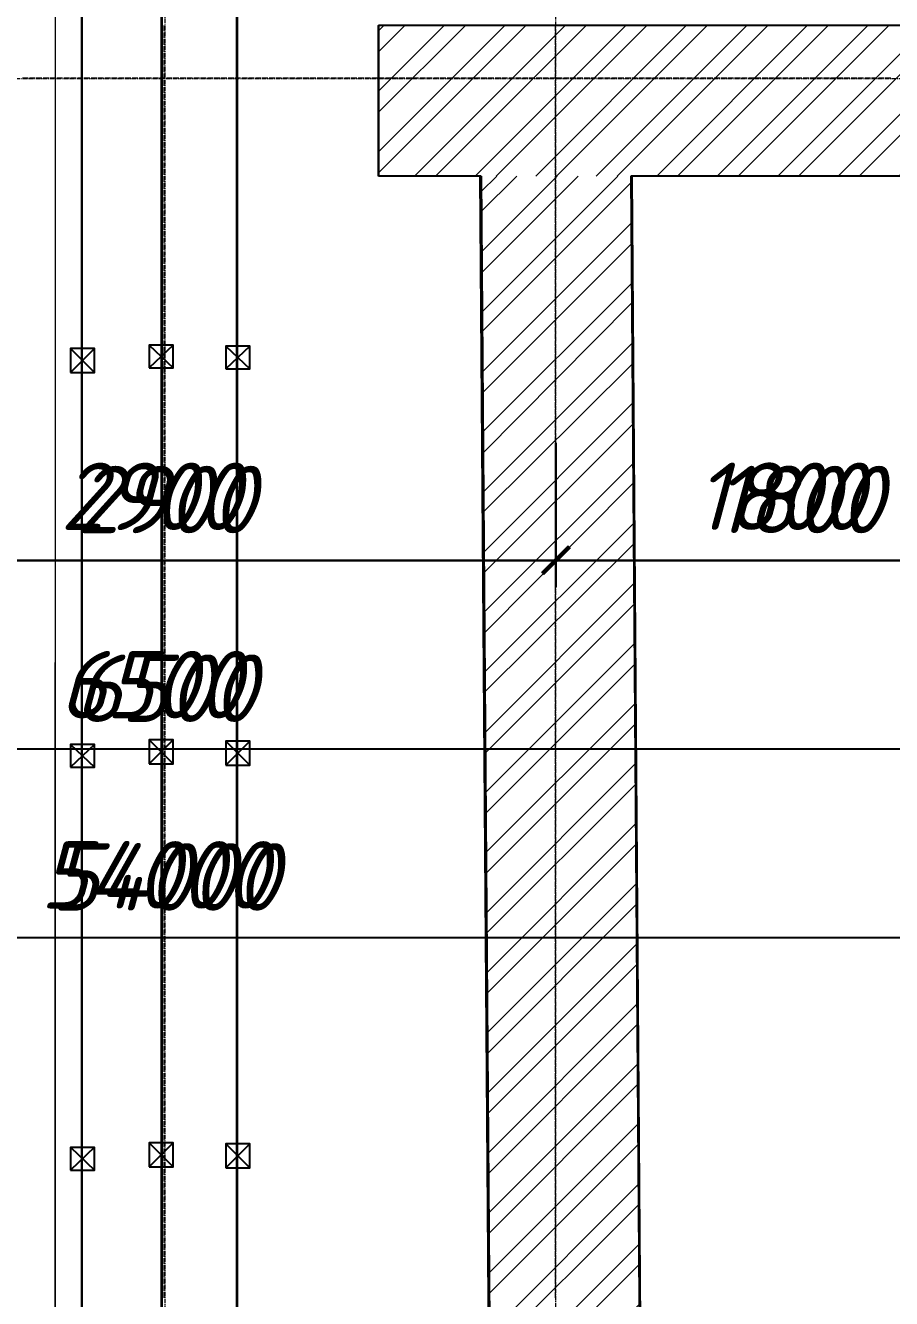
# Model space of a CAD drawing. Header units: millimetres. Extents: x -10178924 to 11692288, y -947381 to 58396.
# Drawn here: x 748840 to 752053, y -800816 to -796094 of the extents above; entities that cross this region are included whole.
import ezdxf

# ---------------------------------------------------------------- set-up
doc = ezdxf.new("R2010")
doc.units = ezdxf.units.MM
doc.linetypes.add('осевая', pattern=[50.8, 31.75, -6.35, 6.35, -6.35])
for name, color, linetype, lineweight in [('PDF _0', 7, 'Continuous', 9), ('PDF _Разрезы', 7, 'Continuous', 9), ('PDF _Текст', 7, 'Continuous', 5), ('Размеры осевые', 153, 'Continuous', 9), ('Стены.1', 7, 'Continuous', 25), ('ШТРИХОВКА', 252, 'Continuous', 15)]:
    doc.layers.add(name, color=color, linetype=linetype, lineweight=lineweight)
for name, color, linetype in [('PDF _PDF _Разрезы', 7, 'Continuous'), ('PDF _ВК_В1', 5, 'Continuous'), ('PDF _ВК_Т3', 1, 'Continuous'), ('PDF _ВК_Т4', 6, 'Continuous'), ('PDF _Стены.1', 7, 'Continuous')]:
    doc.layers.add(name, color=color, linetype=linetype)
doc.layers.add('PDF _Размеры осевые', color=7, linetype='Continuous', true_color=0x5d6970)
doc.layers.add('PDF _штриховка', color=7, linetype='Continuous', true_color=0x95834a)
doc.styles.add('PDF GOST Common Italic', font='GOST_Common Italic.ttf')
doc.styles.add('Текст_М100', font='GOST_Common Italic.ttf', dxfattribs={"height": 250})
doc.dimstyles.new('Размеры_М100', dxfattribs={"dimtxt": 250, "dimasz": 100, "dimexe": 100, "dimexo": 100, "dimgap": 100, "dimtad": 1, "dimrnd": 5, "dimtxsty": 'Текст_М100', "dimblk": 'ARCHTICK', "dimcen": 250, "dimdle": 100, "dimadec": 0, "dimazin": 2, "dimtfac": 1, "dimtmove": 1, "dimatfit": 3, "dimfxl": 1, "dimarcsym": 0})

# ---------------------------------------------------------------- blocks, each defined once
blk = doc.blocks.new('_ArchTick')
at = {"color": 0, "linetype": 'ByBlock', "const_width": 0.15}
blk.add_lwpolyline([(-0.5, -0.5), (0.5, 0.5)], dxfattribs=at)
blk = doc.blocks.new('*D2703')
at = {"layer": 'Defpoints', "color": 0, "ltscale": 100, "transparency": 16777216}
for p in [(0, -18048.2), (54000, -18048.2), (54000, -18687)]:
    blk.add_point(p, dxfattribs=at)
at = {"layer": 'Размеры осевые', "color": 0, "lineweight": -2, "ltscale": 100, "transparency": 16777216}
for p, q in [((0, -18148.2), (0, -18787)), ((54000, -18148.2), (54000, -18787)), ((-100, -18687), (54100, -18687))]:
    blk.add_line(p, q, dxfattribs=at)
at = {"layer": 'Размеры осевые', "color": 0, "lineweight": -2, "ltscale": 100, "transparency": 16777216, "xscale": 100, "yscale": 100, "zscale": 100, "rotation": 180}
blk.add_blockref('_ArchTick', (0, -18687), dxfattribs=at)
at = {"layer": 'Размеры осевые', "color": 0, "lineweight": -2, "ltscale": 100, "transparency": 16777216, "xscale": 100, "yscale": 100, "zscale": 100}
blk.add_blockref('_ArchTick', (54000, -18687), dxfattribs=at)
at = {"layer": 'Размеры осевые', "color": 0, "ltscale": 100, "transparency": 16777216, "insert": (27000, -18462), "char_height": 250, "attachment_point": 5, "style": 'Текст_М100'}
blk.add_mtext('54000', dxfattribs=at)
blk = doc.blocks.new('*D2705')
at = {"layer": 'Defpoints', "color": 0, "ltscale": 100, "transparency": 16777216}
for p in [(30250, -17380.5), (23750, -17775.5), (30250, -17987)]:
    blk.add_point(p, dxfattribs=at)
at = {"layer": 'Размеры осевые', "color": 0, "lineweight": -2, "ltscale": 100, "transparency": 16777216}
for p, q in [((30250, -17480.5), (30250, -18087)), ((23750, -17875.5), (23750, -18087)), ((23650, -17987), (30350, -17987))]:
    blk.add_line(p, q, dxfattribs=at)
at = {"layer": 'Размеры осевые', "color": 0, "lineweight": -2, "ltscale": 100, "transparency": 16777216, "xscale": 100, "yscale": 100, "zscale": 100, "rotation": 180}
blk.add_blockref('_ArchTick', (23750, -17987), dxfattribs=at)
at = {"layer": 'Размеры осевые', "color": 0, "lineweight": -2, "ltscale": 100, "transparency": 16777216, "xscale": 100, "yscale": 100, "zscale": 100}
blk.add_blockref('_ArchTick', (30250, -17987), dxfattribs=at)
at = {"layer": 'Размеры осевые', "color": 0, "ltscale": 100, "transparency": 16777216, "insert": (27000, -17762), "char_height": 250, "attachment_point": 5, "style": 'Текст_М100'}
blk.add_mtext('6500', dxfattribs=at)
blk = doc.blocks.new('*D2711')
at = {"layer": 'Defpoints', "color": 0, "ltscale": 100, "transparency": 16777216}
for p in [(28450, -16751.5), (25550, -17004.4), (28450, -17287)]:
    blk.add_point(p, dxfattribs=at)
at = {"layer": 'Размеры осевые', "color": 0, "lineweight": -2, "ltscale": 100, "transparency": 16777216}
for p, q in [((28450, -16851.5), (28450, -17387)), ((25550, -17104.4), (25550, -17387)), ((25450, -17287), (28550, -17287))]:
    blk.add_line(p, q, dxfattribs=at)
at = {"layer": 'Размеры осевые', "color": 0, "lineweight": -2, "ltscale": 100, "transparency": 16777216, "xscale": 100, "yscale": 100, "zscale": 100, "rotation": 180}
blk.add_blockref('_ArchTick', (25550, -17287), dxfattribs=at)
at = {"layer": 'Размеры осевые', "color": 0, "lineweight": -2, "ltscale": 100, "transparency": 16777216, "xscale": 100, "yscale": 100, "zscale": 100}
blk.add_blockref('_ArchTick', (28450, -17287), dxfattribs=at)
at = {"layer": 'Размеры осевые', "color": 0, "ltscale": 100, "transparency": 16777216, "insert": (27000, -17062), "char_height": 250, "attachment_point": 5, "style": 'Текст_М100'}
blk.add_mtext('2900', dxfattribs=at)
blk = doc.blocks.new('*D2712')
at = {"layer": 'Defpoints', "color": 0, "ltscale": 100, "transparency": 16777216}
for p in [(28450, -16751.5), (30250, -16751.5), (30250, -17287)]:
    blk.add_point(p, dxfattribs=at)
at = {"layer": 'Размеры осевые', "color": 0, "lineweight": -2, "ltscale": 100, "transparency": 16777216}
for p, q in [((28450, -16851.5), (28450, -17387)), ((30250, -16851.5), (30250, -17387)), ((28350, -17287), (30350, -17287))]:
    blk.add_line(p, q, dxfattribs=at)
at = {"layer": 'Размеры осевые', "color": 0, "lineweight": -2, "ltscale": 100, "transparency": 16777216, "xscale": 100, "yscale": 100, "zscale": 100, "rotation": 180}
blk.add_blockref('_ArchTick', (28450, -17287), dxfattribs=at)
at = {"layer": 'Размеры осевые', "color": 0, "lineweight": -2, "ltscale": 100, "transparency": 16777216, "xscale": 100, "yscale": 100, "zscale": 100}
blk.add_blockref('_ArchTick', (30250, -17287), dxfattribs=at)
at = {"layer": 'Размеры осевые', "color": 0, "ltscale": 100, "transparency": 16777216, "insert": (29350, -17062), "char_height": 250, "attachment_point": 5, "style": 'Текст_М100'}
blk.add_mtext('1800', dxfattribs=at)
blk = doc.blocks.new('A$C5282721b')
at = {"layer": 'ШТРИХОВКА', "ltscale": 100, "true_color": 0x000000, "transparency": 33554687}
h = blk.add_hatch(dxfattribs=at)
h.set_pattern_fill('ANSI31', color=18, scale=50)
h.set_pattern_definition([(45, (-79853.19, 25128.16), (-112.2532, 112.2532), [])])
h.paths.add_polyline_path([(30308.806, -10037.639), (30340.503, -10057.45), (30340.503, -9982.609)], flags=16)
h.paths.add_polyline_path([(29940.503, -9500.003), (30274.939, -9500.003), (30340.503, -9500.003), (30340.503, -8858.185), (29940.503, -8858.185)])
h.paths.add_polyline_path([(30340.503, -9510.106), (29940.503, -9505.804), (29940.503, -15302.111), (27792.557, -15302.111), (27792.557, -15862.111), (30500.503, -15862.111), (30500.503, -12156.906), (44179.391, -12156.906), (44179.391, -11596.906), (30340.503, -11596.906)])
h = blk.add_hatch(dxfattribs=at)
h.set_pattern_fill('ANSI31', color=18, scale=50)
h.set_pattern_definition([(45, (-104060.72, 12739.44), (-112.2532, 112.2532), [])])
h.paths.add_polyline_path([(28819.385, -27909.346), (28259.391, -27912.252), (28288.13, -31868.119), (27792.557, -31868.119), (27792.557, -32428.119), (29042.101, -32424.051), (29042.101, -31868.119), (28848.144, -31868.119)])
h.paths.add_polyline_path([(28251.265, -26793.645), (28811.26, -26790.739), (28731.866, -15862.111), (28171.851, -15862.111)])
at = {"layer": 'PDF _Разрезы', "color": 18, "lineweight": 9, "true_color": 0x000000, "transparency": 33554687}
blk.add_lwpolyline([(26590.978, -58613.553), (26594.843, 2746.034)], dxfattribs=at)
at = {"layer": 'Размеры осевые', "color": 251, "linetype": 'осевая', "ltscale": 0.5, "transparency": 33554687}
for p, q in [((27000, -52200), (27000, 1500)), ((28450, -58512.867), (28450, -4812.867)), ((-9750, -15500), (34900, -15500))]:
    blk.add_line(p, q, dxfattribs=at)
at = {"layer": 'Стены.1', "color": 18, "linetype": 'Continuous', "true_color": 0x000000, "transparency": 33554687}
blk.add_line((27792.557, -15862.111), (27792.557, -15302.111), dxfattribs=at)
at = {"layer": 'Стены.1', "color": 18, "linetype": 'Continuous', "true_color": 0x000000, "transparency": 33554687, "flags": 128}
for points in [[(28171.851, -15862.111), (27792.557, -15862.111)], [(28171.851, -15862.111), (28288.13, -31868.119)], [(30500.503, -15862.111), (28731.866, -15862.111)], [(28731.866, -15862.111), (28848.144, -31868.119)]]:
    blk.add_lwpolyline(points, dxfattribs=at)
at = {"layer": 'Размеры осевые', "color": 251, "ltscale": 100, "transparency": 33554687}
for base, p1, p2, picture, middle in [((28450, -17286.992), (25550, -17004.374), (28450, -16751.505), '*D2711', (27000, -17061.992)), ((30250, -17286.992), (28450, -16751.505), (30250, -16751.505), '*D2712', (29350, -17061.992)), ((30250, -17986.992), (23750, -17775.5), (30250, -17380.492), '*D2705', (27000, -17761.992)), ((54000, -18686.992), (0, -18048.178), (54000, -18048.178), '*D2703', (27000, -18461.992))]:
    dim = blk.add_linear_dim(base=base, p1=p1, p2=p2, dimstyle='Размеры_М100', dxfattribs=at)
    dim.commit()
    dim.dimension.update_dxf_attribs({"geometry": picture, "text_midpoint": middle})

msp = doc.modelspace()

# ---------------------------------------------------------------- linework, layer by layer
at = {"layer": 'PDF _0', "lineweight": 25}
for points in [[(749299.7, -797364.1), (749388.6, -797364.1), (749388.6, -797279.4), (749299.7, -797279.4)], [(749007.6, -797381), (749096.5, -797381), (749096.5, -797292.1), (749007.6, -797292.1)], [(749583.3, -797368.3), (749672.2, -797368.3), (749672.2, -797283.6), (749583.3, -797283.6)], [(749007.6, -798845.7), (749096.5, -798845.7), (749096.5, -798761.1), (749007.6, -798761.1)], [(749299.7, -798833), (749388.6, -798833), (749388.6, -798744.1), (749299.7, -798744.1)], [(749583.3, -798837.3), (749672.2, -798837.3), (749672.2, -798748.4), (749583.3, -798748.4)], [(749299.7, -800327.4), (749388.6, -800327.4), (749388.6, -800238.5), (749299.7, -800238.5)], [(749583.3, -800331.7), (749672.2, -800331.7), (749672.2, -800242.8), (749583.3, -800242.8)], [(749007.6, -800340.1), (749096.5, -800340.1), (749096.5, -800255.5), (749007.6, -800255.5)]]:
    msp.add_lwpolyline(points, close=True, dxfattribs=at)
for points in [[(749299.7, -797279.4), (749388.6, -797364.1)], [(749388.6, -797279.4), (749299.7, -797364.1)], [(749007.6, -797292.1), (749096.5, -797381)], [(749096.5, -797292.1), (749007.6, -797381)], [(749583.3, -797283.6), (749672.2, -797368.3)], [(749672.2, -797283.6), (749583.3, -797368.3)], [(749007.6, -798761.1), (749096.5, -798845.7)], [(749096.5, -798761.1), (749007.6, -798845.7)], [(749299.7, -798744.1), (749388.6, -798833)], [(749388.6, -798744.1), (749299.7, -798833)], [(749583.3, -798748.4), (749672.2, -798837.3)], [(749672.2, -798748.4), (749583.3, -798837.3)], [(749299.7, -800238.5), (749388.6, -800327.4)], [(749388.6, -800238.5), (749299.7, -800327.4)], [(749583.3, -800242.8), (749672.2, -800331.6)], [(749672.2, -800242.8), (749583.3, -800331.6)], [(749007.6, -800255.4), (749096.5, -800340.1)], [(749096.5, -800255.4), (749007.6, -800340.1)]]:
    msp.add_lwpolyline(points, dxfattribs=at)
at = {"layer": 'PDF _PDF _Разрезы', "lineweight": 9}
msp.add_lwpolyline([(748948.3, -839405.6), (748952.5, -778045.5)], dxfattribs=at)
at = {"layer": 'PDF _ВК_В1', "lineweight": 30}
msp.add_lwpolyline([(749049.9, -821291), (749049.9, -786439.2)], dxfattribs=at)
at = {"layer": 'PDF _ВК_Т3', "lineweight": 35}
msp.add_lwpolyline([(749346.2, -821172.5), (749346.2, -786147.1)], dxfattribs=at)
at = {"layer": 'PDF _ВК_Т4', "lineweight": 35}
msp.add_lwpolyline([(749625.6, -821121.7), (749625.6, -785876.1)], dxfattribs=at)
at = {"layer": 'PDF _Размеры осевые', "lineweight": 9}
for points in [[(749354.7, -796115.2), (749354.7, -796098.3), (749354.7, -796094.1)], [(750806.8, -796115.2), (750806.8, -796098.3), (750806.8, -796094.1)], [(749354.7, -796140.6), (749354.7, -796123.7), (749354.7, -796119.5)], [(749354.7, -796166), (749354.7, -796149.1), (749354.7, -796144.9)], [(750806.8, -796140.6), (750806.8, -796123.7), (750806.8, -796119.5)], [(750806.8, -796166), (750806.8, -796149.1), (750806.8, -796144.9)], [(749354.7, -796191.4), (749354.7, -796174.5), (749354.7, -796170.3)], [(750806.8, -796191.4), (750806.8, -796174.5), (750806.8, -796170.3)], [(749354.7, -796216.8), (749354.7, -796199.9), (749354.7, -796195.7)], [(749354.7, -796242.2), (749354.7, -796225.3), (749354.7, -796221.1)], [(750806.8, -796216.8), (750806.8, -796199.9), (750806.8, -796195.7)], [(750806.8, -796242.2), (750806.8, -796225.3), (750806.8, -796221.1)], [(749354.7, -796267.6), (749354.7, -796250.7), (749354.7, -796246.5)], [(749354.7, -796293), (749354.7, -796276.1), (749354.7, -796271.9)], [(750806.8, -796267.6), (750806.8, -796250.7), (750806.8, -796246.5)], [(750806.8, -796293), (750806.8, -796276.1), (750806.8, -796271.9)], [(748829.8, -796288.8), (748846.7, -796288.8), (748850.9, -796288.8)], [(748855.2, -796288.8), (748872.1, -796288.8), (748876.3, -796288.8)], [(748880.6, -796288.8), (748897.5, -796288.8), (748901.7, -796288.8)], [(748906, -796288.8), (748922.9, -796288.8), (748927.1, -796288.8)], [(748931.4, -796288.8), (748948.3, -796288.8), (748952.5, -796288.8)], [(748956.8, -796288.8), (748973.7, -796288.8), (748977.9, -796288.8)], [(748982.2, -796288.8), (748999.1, -796288.8), (749003.3, -796288.8)], [(749007.6, -796288.8), (749024.5, -796288.8), (749028.7, -796288.8)], [(749033, -796288.8), (749049.9, -796288.8), (749054.1, -796288.8)], [(749058.4, -796288.8), (749075.3, -796288.8), (749079.5, -796288.8)], [(749083.8, -796288.8), (749100.7, -796288.8), (749104.9, -796288.8)], [(749109.2, -796288.8), (749126.1, -796288.8), (749130.3, -796288.8)], [(749134.6, -796288.8), (749151.5, -796288.8), (749155.7, -796288.8)], [(749160, -796288.8), (749176.9, -796288.8), (749181.1, -796288.8)], [(749185.4, -796288.8), (749202.3, -796288.8), (749206.5, -796288.8)], [(749210.8, -796288.8), (749227.7, -796288.8), (749231.9, -796288.8)], [(749236.2, -796288.8), (749253.1, -796288.8), (749257.3, -796288.8)], [(749261.6, -796288.8), (749278.5, -796288.8), (749282.7, -796288.8)], [(749287, -796288.8), (749303.9, -796288.8), (749308.1, -796288.8)], [(749312.4, -796288.8), (749329.3, -796288.8), (749333.5, -796288.8)], [(749337.8, -796288.8), (749354.7, -796288.8), (749358.9, -796288.8)], [(749354.7, -796318.4), (749354.7, -796301.5), (749354.7, -796297.3)], [(749354.7, -796343.8), (749354.7, -796326.9), (749354.7, -796322.7)], [(749363.2, -796288.8), (749380.1, -796288.8), (749384.3, -796288.8)], [(749388.6, -796288.8), (749405.5, -796288.8), (749409.7, -796288.8)], [(749414, -796288.8), (749430.9, -796288.8), (749435.1, -796288.8)], [(749439.4, -796288.8), (749456.3, -796288.8), (749460.5, -796288.8)], [(749464.8, -796288.8), (749481.7, -796288.8), (749485.9, -796288.8)], [(749490.2, -796288.8), (749507.1, -796288.8), (749511.3, -796288.8)], [(749515.6, -796288.8), (749532.5, -796288.8), (749536.7, -796288.8)], [(749541, -796288.8), (749557.9, -796288.8), (749562.1, -796288.8)], [(749566.4, -796288.8), (749583.3, -796288.8), (749587.5, -796288.8)], [(749591.8, -796288.8), (749608.7, -796288.8), (749612.9, -796288.8)], [(749617.2, -796288.8), (749634.1, -796288.8), (749638.3, -796288.8)], [(749642.6, -796288.8), (749659.5, -796288.8), (749663.7, -796288.8)], [(749668, -796288.8), (749684.9, -796288.8), (749689.1, -796288.8)], [(749693.4, -796288.8), (749710.3, -796288.8), (749714.5, -796288.8)], [(749718.8, -796288.8), (749735.7, -796288.8), (749739.9, -796288.8)], [(749744.2, -796288.8), (749761.1, -796288.8), (749765.3, -796288.8)], [(749769.6, -796288.8), (749786.5, -796288.8), (749790.7, -796288.8)], [(749795, -796288.8), (749811.9, -796288.8), (749816.1, -796288.8)], [(749820.4, -796288.8), (749837.3, -796288.8), (749841.5, -796288.8)], [(749845.8, -796288.8), (749862.7, -796288.8), (749866.9, -796288.8)], [(749871.2, -796288.8), (749888.1, -796288.8), (749892.3, -796288.8)], [(749896.6, -796288.8), (749913.5, -796288.8), (749917.7, -796288.8)], [(749922, -796288.8), (749938.9, -796288.8), (749943.1, -796288.8)], [(749947.4, -796288.8), (749964.3, -796288.8), (749968.5, -796288.8)], [(749972.8, -796288.8), (749989.7, -796288.8), (749993.9, -796288.8)], [(749998.2, -796288.8), (750015.1, -796288.8), (750019.3, -796288.8)], [(750023.6, -796288.8), (750040.5, -796288.8), (750044.7, -796288.8)], [(750049, -796288.8), (750065.9, -796288.8), (750070.1, -796288.8)], [(750074.4, -796288.8), (750091.3, -796288.8), (750095.5, -796288.8)], [(750099.8, -796288.8), (750116.7, -796288.8), (750120.9, -796288.8)], [(750125.2, -796288.8), (750142.1, -796288.8), (750146.3, -796288.8)], [(750150.6, -796288.8), (750167.5, -796288.8), (750171.7, -796288.8)], [(750176, -796288.8), (750192.9, -796288.8), (750197.1, -796288.8)], [(750201.4, -796288.8), (750218.3, -796288.8), (750222.5, -796288.8)], [(750226.8, -796288.8), (750243.7, -796288.8), (750247.9, -796288.8)], [(750252.2, -796288.8), (750269.1, -796288.8), (750273.3, -796288.8)], [(750277.6, -796288.8), (750294.5, -796288.8), (750298.7, -796288.8)], [(750303, -796288.8), (750319.9, -796288.8), (750324.1, -796288.8)], [(750328.4, -796288.8), (750345.3, -796288.8), (750349.5, -796288.8)], [(750353.8, -796288.8), (750370.7, -796288.8), (750374.9, -796288.8)], [(750379.2, -796288.8), (750396.1, -796288.8), (750400.3, -796288.8)], [(750404.6, -796288.8), (750421.5, -796288.8), (750425.8, -796288.8)], [(750430, -796288.8), (750446.9, -796288.8), (750451.1, -796288.8)], [(750455.4, -796288.8), (750472.3, -796288.8), (750476.5, -796288.8)], [(750480.8, -796288.8), (750497.7, -796288.8), (750501.9, -796288.8)], [(750506.2, -796288.8), (750523.1, -796288.8), (750527.3, -796288.8)], [(750531.6, -796288.8), (750548.5, -796288.8), (750552.8, -796288.8)], [(750557, -796288.8), (750573.9, -796288.8), (750578.1, -796288.8)], [(750582.4, -796288.8), (750599.3, -796288.8), (750603.5, -796288.8)], [(750607.8, -796288.8), (750624.7, -796288.8), (750628.9, -796288.8)], [(750633.2, -796288.8), (750650.1, -796288.8), (750654.4, -796288.8)], [(750658.6, -796288.8), (750675.5, -796288.8), (750679.8, -796288.8)], [(750684, -796288.8), (750700.9, -796288.8), (750705.1, -796288.8)], [(750709.4, -796288.8), (750726.3, -796288.8), (750730.5, -796288.8)], [(750734.8, -796288.8), (750751.7, -796288.8), (750755.9, -796288.8)], [(750760.2, -796288.8), (750777.1, -796288.8), (750781.4, -796288.8)], [(750785.6, -796288.8), (750802.5, -796288.8), (750806.8, -796288.8)], [(750806.8, -796318.4), (750806.8, -796301.5), (750806.8, -796297.3)], [(750806.8, -796343.8), (750806.8, -796326.9), (750806.8, -796322.7)], [(750811, -796288.8), (750827.9, -796288.8), (750832.1, -796288.8)], [(750836.4, -796288.8), (750853.3, -796288.8), (750857.6, -796288.8)], [(750861.8, -796288.8), (750878.7, -796288.8), (750883, -796288.8)], [(750887.2, -796288.8), (750904.1, -796288.8), (750908.4, -796288.8)], [(750912.6, -796288.8), (750929.5, -796288.8), (750933.8, -796288.8)], [(750938, -796288.8), (750954.9, -796288.8), (750959.1, -796288.8)], [(750963.4, -796288.8), (750980.3, -796288.8), (750984.6, -796288.8)], [(750988.8, -796288.8), (751005.7, -796288.8), (751010, -796288.8)], [(751014.2, -796288.8), (751031.1, -796288.8), (751035.4, -796288.8)], [(751039.6, -796288.8), (751056.5, -796288.8), (751060.8, -796288.8)], [(751065, -796288.8), (751081.9, -796288.8), (751086.2, -796288.8)], [(751090.4, -796288.8), (751107.3, -796288.8), (751111.6, -796288.8)], [(751115.8, -796288.8), (751132.7, -796288.8), (751137, -796288.8)], [(751141.2, -796288.8), (751158.1, -796288.8), (751162.4, -796288.8)], [(751166.6, -796288.8), (751183.5, -796288.8), (751187.8, -796288.8)], [(751192, -796288.8), (751208.9, -796288.8), (751213.2, -796288.8)], [(751217.4, -796288.8), (751234.3, -796288.8), (751238.6, -796288.8)], [(751242.8, -796288.8), (751259.7, -796288.8), (751264, -796288.8)], [(751268.2, -796288.8), (751285.1, -796288.8), (751289.4, -796288.8)], [(751293.6, -796288.8), (751310.5, -796288.8), (751314.8, -796288.8)], [(751319, -796288.8), (751335.9, -796288.8), (751340.2, -796288.8)], [(751344.4, -796288.8), (751361.3, -796288.8), (751365.6, -796288.8)], [(751369.8, -796288.8), (751386.7, -796288.8), (751391, -796288.8)], [(751395.2, -796288.8), (751412.1, -796288.8), (751416.4, -796288.8)], [(751420.6, -796288.8), (751437.5, -796288.8), (751441.8, -796288.8)], [(751446, -796288.8), (751462.9, -796288.8), (751467.2, -796288.8)], [(751471.4, -796288.8), (751488.3, -796288.8), (751492.6, -796288.8)], [(751496.8, -796288.8), (751513.7, -796288.8), (751518, -796288.8)], [(751522.2, -796288.8), (751539.1, -796288.8), (751543.4, -796288.8)], [(751547.6, -796288.8), (751564.5, -796288.8), (751568.8, -796288.8)], [(751573, -796288.8), (751589.9, -796288.8), (751594.2, -796288.8)], [(751598.4, -796288.8), (751615.3, -796288.8), (751619.6, -796288.8)], [(751623.8, -796288.8), (751640.7, -796288.8), (751645, -796288.8)], [(751649.2, -796288.8), (751666.1, -796288.8), (751670.4, -796288.8)], [(751674.6, -796288.8), (751691.5, -796288.8), (751695.8, -796288.8)], [(751700, -796288.8), (751716.9, -796288.8), (751721.2, -796288.8)], [(751725.4, -796288.8), (751742.3, -796288.8), (751746.6, -796288.8)], [(751750.8, -796288.8), (751767.7, -796288.8), (751772, -796288.8)], [(751776.2, -796288.8), (751793.1, -796288.8), (751797.4, -796288.8)], [(751801.6, -796288.8), (751818.5, -796288.8), (751822.8, -796288.8)], [(751827, -796288.8), (751843.9, -796288.8), (751848.2, -796288.8)], [(751852.4, -796288.8), (751869.3, -796288.8), (751873.6, -796288.8)], [(751877.8, -796288.8), (751894.7, -796288.8), (751899, -796288.8)], [(751903.2, -796288.8), (751920.1, -796288.8), (751924.4, -796288.8)], [(751928.6, -796288.8), (751945.5, -796288.8), (751949.8, -796288.8)], [(751954, -796288.8), (751970.9, -796288.8), (751975.2, -796288.8)], [(751979.4, -796288.8), (751996.3, -796288.8), (752000.6, -796288.8)], [(752004.8, -796288.8), (752021.7, -796288.8), (752026, -796288.8)], [(752030.2, -796288.8), (752047.1, -796288.8), (752051.4, -796288.8)], [(749354.7, -796369.2), (749354.7, -796352.3), (749354.7, -796348.1)], [(749354.7, -796394.6), (749354.7, -796377.7), (749354.7, -796373.5)], [(750806.8, -796369.2), (750806.8, -796352.3), (750806.8, -796348.1)], [(750806.8, -796394.6), (750806.8, -796377.7), (750806.8, -796373.5)], [(749354.7, -796420), (749354.7, -796403.1), (749354.7, -796398.9)], [(749354.7, -796445.4), (749354.7, -796428.5), (749354.7, -796424.3)], [(750806.8, -796420), (750806.8, -796403.1), (750806.8, -796398.9)], [(750806.8, -796445.4), (750806.8, -796428.5), (750806.8, -796424.3)], [(749354.7, -796470.8), (749354.7, -796453.9), (749354.7, -796449.7)], [(749354.7, -796496.2), (749354.7, -796479.3), (749354.7, -796475.1)], [(750806.8, -796470.8), (750806.8, -796453.9), (750806.8, -796449.7)], [(750806.8, -796496.2), (750806.8, -796479.3), (750806.8, -796475.1)], [(749354.7, -796521.6), (749354.7, -796504.7), (749354.7, -796500.5)], [(750806.8, -796521.6), (750806.8, -796504.7), (750806.8, -796500.5)], [(749354.7, -796547), (749354.7, -796530.1), (749354.7, -796525.9)], [(749354.7, -796572.4), (749354.7, -796555.5), (749354.7, -796551.3)], [(750806.8, -796547), (750806.8, -796530.1), (750806.8, -796525.9)], [(750806.8, -796572.4), (750806.8, -796555.5), (750806.8, -796551.3)], [(749354.7, -796597.8), (749354.7, -796580.9), (749354.7, -796576.7)], [(749354.7, -796623.2), (749354.7, -796606.3), (749354.7, -796602.1)], [(750806.8, -796597.8), (750806.8, -796580.9), (750806.8, -796576.7)], [(750806.8, -796623.2), (750806.8, -796606.3), (750806.8, -796602.1)], [(749354.7, -796648.6), (749354.7, -796631.7), (749354.7, -796627.5)], [(749354.7, -796674), (749354.7, -796657.1), (749354.7, -796652.9)], [(750806.8, -796648.6), (750806.8, -796631.7), (750806.8, -796627.5)], [(750806.8, -796674), (750806.8, -796657.1), (750806.8, -796652.9)], [(749354.7, -796699.4), (749354.7, -796682.5), (749354.7, -796678.3)], [(749354.7, -796724.8), (749354.7, -796707.9), (749354.7, -796703.7)], [(750806.8, -796699.4), (750806.8, -796682.5), (750806.8, -796678.3)], [(750806.8, -796724.8), (750806.8, -796707.9), (750806.8, -796703.7)], [(749354.7, -796750.2), (749354.7, -796733.3), (749354.7, -796729.1)], [(749354.7, -796775.6), (749354.7, -796758.7), (749354.7, -796754.5)], [(750806.8, -796750.2), (750806.8, -796733.3), (750806.8, -796729.1)], [(750806.8, -796775.6), (750806.8, -796758.7), (750806.8, -796754.5)], [(749354.7, -796801), (749354.7, -796784.1), (749354.7, -796779.9)], [(749354.7, -796826.4), (749354.7, -796809.5), (749354.7, -796805.3)], [(750806.8, -796801), (750806.8, -796784.1), (750806.8, -796779.9)], [(750806.8, -796826.4), (750806.8, -796809.5), (750806.8, -796805.3)], [(749354.7, -796851.8), (749354.7, -796834.9), (749354.7, -796830.7)], [(750806.8, -796851.8), (750806.8, -796834.9), (750806.8, -796830.7)], [(749354.7, -796877.2), (749354.7, -796860.3), (749354.7, -796856.1)], [(749354.7, -796902.6), (749354.7, -796885.7), (749354.7, -796881.5)], [(750806.8, -796877.2), (750806.8, -796860.3), (750806.8, -796856.1)], [(750806.8, -796902.6), (750806.8, -796885.7), (750806.8, -796881.5)], [(749354.7, -796928), (749354.7, -796911.1), (749354.7, -796906.9)], [(749354.7, -796953.4), (749354.7, -796936.5), (749354.7, -796932.3)], [(750806.8, -796928), (750806.8, -796911.1), (750806.8, -796906.9)], [(750806.8, -796953.4), (750806.8, -796936.5), (750806.8, -796932.3)], [(749354.7, -796978.8), (749354.7, -796961.9), (749354.7, -796957.7)], [(749354.7, -797004.2), (749354.7, -796987.3), (749354.7, -796983.1)], [(750806.8, -796978.8), (750806.8, -796961.9), (750806.8, -796957.7)], [(750806.8, -797004.2), (750806.8, -796987.3), (750806.8, -796983.1)], [(749354.7, -797029.6), (749354.7, -797012.7), (749354.7, -797008.5)], [(749354.7, -797055), (749354.7, -797038.1), (749354.7, -797033.9)], [(750806.8, -797029.6), (750806.8, -797012.7), (750806.8, -797008.5)], [(750806.8, -797055), (750806.8, -797038.1), (750806.8, -797033.9)], [(749354.7, -797080.4), (749354.7, -797063.5), (749354.7, -797059.3)], [(749354.7, -797105.8), (749354.7, -797088.9), (749354.7, -797084.7)], [(750806.8, -797080.4), (750806.8, -797063.5), (750806.8, -797059.3)], [(750806.8, -797105.8), (750806.8, -797088.9), (750806.8, -797084.7)], [(749354.7, -797131.2), (749354.7, -797114.3), (749354.7, -797110.1)], [(749354.7, -797156.6), (749354.7, -797139.7), (749354.7, -797135.5)], [(750806.8, -797131.2), (750806.8, -797114.3), (750806.8, -797110.1)], [(750806.8, -797156.6), (750806.8, -797139.7), (750806.8, -797135.5)], [(749354.7, -797182), (749354.7, -797165.1), (749354.7, -797160.9)], [(750806.8, -797182), (750806.8, -797165.1), (750806.8, -797160.9)], [(749354.7, -797207.4), (749354.7, -797190.5), (749354.7, -797186.3)], [(749354.7, -797232.8), (749354.7, -797215.9), (749354.7, -797211.7)], [(750806.8, -797207.4), (750806.8, -797190.5), (750806.8, -797186.3)], [(750806.8, -797232.8), (750806.8, -797215.9), (750806.8, -797211.7)], [(749354.7, -797258.2), (749354.7, -797241.3), (749354.7, -797237.1)], [(749354.7, -797283.6), (749354.7, -797266.7), (749354.7, -797262.5)], [(750806.8, -797258.2), (750806.8, -797241.3), (750806.8, -797237.1)], [(750806.8, -797283.6), (750806.8, -797266.7), (750806.8, -797262.5)], [(749354.7, -797309), (749354.7, -797292.1), (749354.7, -797287.9)], [(749354.7, -797334.4), (749354.7, -797317.5), (749354.7, -797313.3)], [(750806.8, -797309), (750806.8, -797292.1), (750806.8, -797287.9)], [(750806.8, -797334.4), (750806.8, -797317.5), (750806.8, -797313.3)], [(749354.7, -797359.8), (749354.7, -797342.9), (749354.7, -797338.7)], [(749354.7, -797385.2), (749354.7, -797368.3), (749354.7, -797364.1)], [(750806.8, -797359.8), (750806.8, -797342.9), (750806.8, -797338.7)], [(750806.8, -797385.2), (750806.8, -797368.3), (750806.8, -797364.1)], [(749354.7, -797410.6), (749354.7, -797393.7), (749354.7, -797389.5)], [(749354.7, -797436), (749354.7, -797419.1), (749354.7, -797414.9)], [(750806.8, -797410.6), (750806.8, -797393.7), (750806.8, -797389.5)], [(750806.8, -797436), (750806.8, -797419.1), (750806.8, -797414.9)], [(749354.7, -797461.4), (749354.7, -797444.5), (749354.7, -797440.3)], [(749354.7, -797486.8), (749354.7, -797469.9), (749354.7, -797465.7)], [(750806.8, -797461.4), (750806.8, -797444.5), (750806.8, -797440.3)], [(750806.8, -797486.8), (750806.8, -797469.9), (750806.8, -797465.7)], [(749354.7, -797512.2), (749354.7, -797495.3), (749354.7, -797491.1)], [(750806.8, -797512.2), (750806.8, -797495.3), (750806.8, -797491.1)], [(749354.7, -797537.6), (749354.7, -797520.7), (749354.7, -797516.5)], [(749354.7, -797563), (749354.7, -797546.1), (749354.7, -797541.9)], [(750806.8, -797537.6), (750806.8, -797520.7), (750806.8, -797516.5)], [(750806.8, -797563), (750806.8, -797546.1), (750806.8, -797541.9)], [(749354.7, -797588.4), (749354.7, -797571.5), (749354.7, -797567.3)], [(749354.7, -797613.8), (749354.7, -797596.9), (749354.7, -797592.7)], [(750806.8, -797588.4), (750806.8, -797571.5), (750806.8, -797567.3)], [(750806.8, -797613.8), (750806.8, -797596.9), (750806.8, -797592.7)], [(749354.7, -797639.2), (749354.7, -797622.3), (749354.7, -797618.1)], [(749354.7, -797664.6), (749354.7, -797647.7), (749354.7, -797643.5)], [(750806.8, -797639.2), (750806.8, -797622.3), (750806.8, -797618.1)], [(750806.8, -797664.6), (750806.8, -797647.7), (750806.8, -797643.5)], [(749354.7, -797690), (749354.7, -797673.1), (749354.7, -797668.9)], [(749354.7, -797715.4), (749354.7, -797698.5), (749354.7, -797694.3)], [(750806.8, -797690), (750806.8, -797673.1), (750806.8, -797668.9)], [(750806.8, -797715.4), (750806.8, -797698.5), (750806.8, -797694.3)], [(749354.7, -797740.8), (749354.7, -797723.9), (749354.7, -797719.7)], [(749354.7, -797766.2), (749354.7, -797749.3), (749354.7, -797745.1)], [(750806.8, -797740.8), (750806.8, -797723.9), (750806.8, -797719.7)], [(750806.8, -797766.2), (750806.8, -797749.3), (750806.8, -797745.1)], [(749354.7, -797791.6), (749354.7, -797774.7), (749354.7, -797770.5)], [(749354.7, -797817), (749354.7, -797800.1), (749354.7, -797795.9)], [(750806.8, -797791.6), (750806.8, -797774.7), (750806.8, -797770.5)], [(750806.8, -797817), (750806.8, -797800.1), (750806.8, -797795.9)], [(749354.7, -797842.4), (749354.7, -797825.5), (749354.7, -797821.3)], [(750806.8, -797842.4), (750806.8, -797825.5), (750806.8, -797821.3)], [(749354.7, -797867.8), (749354.7, -797850.9), (749354.7, -797846.7)], [(749354.7, -797893.2), (749354.7, -797876.3), (749354.7, -797872.1)], [(750806.8, -797867.8), (750806.8, -797850.9), (750806.8, -797846.7)], [(750806.8, -797893.2), (750806.8, -797876.3), (750806.8, -797872.1)], [(749354.7, -797918.6), (749354.7, -797901.7), (749354.7, -797897.5)], [(749354.7, -797944), (749354.7, -797927.1), (749354.7, -797922.9)], [(750806.8, -797918.6), (750806.8, -797901.7), (750806.8, -797897.5)], [(750806.8, -797944), (750806.8, -797927.1), (750806.8, -797922.9)], [(749354.7, -797969.4), (749354.7, -797952.5), (749354.7, -797948.3)], [(749354.7, -797994.8), (749354.7, -797977.9), (749354.7, -797973.7)], [(750806.8, -797969.4), (750806.8, -797952.5), (750806.8, -797948.3)], [(750806.8, -797994.8), (750806.8, -797977.9), (750806.8, -797973.7)], [(749354.7, -798020.2), (749354.7, -798003.3), (749354.7, -797999.1)], [(749354.7, -798045.6), (749354.7, -798028.7), (749354.7, -798024.5)], [(750806.8, -798020.2), (750806.8, -798003.3), (750806.8, -797999.1)], [(750806.8, -798045.6), (750806.8, -798028.7), (750806.8, -798024.5)], [(747805.3, -798079.5), (750904, -798079.5)], [(749354.7, -798071), (749354.7, -798054.1), (749354.7, -798049.9)], [(749354.7, -798096.4), (749354.7, -798079.5), (749354.7, -798075.3)], [(750705.1, -798079.5), (752707.4, -798079.5)], [(750806.8, -798071), (750806.8, -798054.1), (750806.8, -798049.9)], [(750806.8, -798096.4), (750806.8, -798079.5), (750806.8, -798075.3)], [(749354.7, -798121.8), (749354.7, -798104.9), (749354.7, -798100.7)], [(749354.7, -798147.2), (749354.7, -798130.3), (749354.7, -798126.1)], [(750806.8, -798121.8), (750806.8, -798104.9), (750806.8, -798100.7)], [(750806.8, -798147.2), (750806.8, -798130.3), (750806.8, -798126.1)], [(749354.7, -798172.6), (749354.7, -798155.7), (749354.7, -798151.5)], [(749354.7, -798198), (749354.7, -798181.1), (749354.7, -798176.9)], [(750806.8, -798172.6), (750806.8, -798155.7), (750806.8, -798151.5)], [(750806.8, -798198), (750806.8, -798181.1), (750806.8, -798176.9)], [(749354.7, -798223.4), (749354.7, -798206.5), (749354.7, -798202.3)], [(750806.8, -798223.4), (750806.8, -798206.5), (750806.8, -798202.3)], [(749354.7, -798248.8), (749354.7, -798231.9), (749354.7, -798227.7)], [(749354.7, -798274.2), (749354.7, -798257.3), (749354.7, -798253.1)], [(750806.8, -798248.8), (750806.8, -798231.9), (750806.8, -798227.7)], [(750806.8, -798274.2), (750806.8, -798257.3), (750806.8, -798253.1)], [(749354.7, -798299.6), (749354.7, -798282.7), (749354.7, -798278.5)], [(749354.7, -798325), (749354.7, -798308.1), (749354.7, -798303.9)], [(750806.8, -798299.6), (750806.8, -798282.7), (750806.8, -798278.5)], [(750806.8, -798325), (750806.8, -798308.1), (750806.8, -798303.9)], [(749354.7, -798350.4), (749354.7, -798333.5), (749354.7, -798329.3)], [(749354.7, -798375.8), (749354.7, -798358.9), (749354.7, -798354.7)], [(750806.8, -798350.4), (750806.8, -798333.5), (750806.8, -798329.3)], [(750806.8, -798375.8), (750806.8, -798358.9), (750806.8, -798354.7)], [(749354.7, -798401.2), (749354.7, -798384.3), (749354.7, -798380.1)], [(749354.7, -798426.6), (749354.7, -798409.7), (749354.7, -798405.5)], [(750806.8, -798401.2), (750806.8, -798384.3), (750806.8, -798380.1)], [(750806.8, -798426.6), (750806.8, -798409.7), (750806.8, -798405.5)], [(749354.7, -798452), (749354.7, -798435.1), (749354.7, -798430.9)], [(749354.7, -798477.4), (749354.7, -798460.5), (749354.7, -798456.3)], [(750806.8, -798452), (750806.8, -798435.1), (750806.8, -798430.9)], [(750806.8, -798477.4), (750806.8, -798460.5), (750806.8, -798456.3)], [(749354.7, -798502.8), (749354.7, -798485.9), (749354.7, -798481.7)], [(749354.7, -798528.2), (749354.7, -798511.3), (749354.7, -798507.1)], [(750806.8, -798502.8), (750806.8, -798485.9), (750806.8, -798481.7)], [(750806.8, -798528.2), (750806.8, -798511.3), (750806.8, -798507.1)], [(749354.7, -798553.6), (749354.7, -798536.7), (749354.7, -798532.5)], [(750806.8, -798553.6), (750806.8, -798536.7), (750806.8, -798532.5)], [(749354.7, -798579), (749354.7, -798562.1), (749354.7, -798557.9)], [(749354.7, -798604.4), (749354.7, -798587.5), (749354.7, -798583.3)], [(750806.8, -798579), (750806.8, -798562.1), (750806.8, -798557.9)], [(750806.8, -798604.4), (750806.8, -798587.5), (750806.8, -798583.3)], [(749354.7, -798629.8), (749354.7, -798612.9), (749354.7, -798608.7)], [(749354.7, -798655.2), (749354.7, -798638.3), (749354.7, -798634.1)], [(750806.8, -798629.8), (750806.8, -798612.9), (750806.8, -798608.7)], [(750806.8, -798655.2), (750806.8, -798638.3), (750806.8, -798634.1)], [(749354.7, -798680.6), (749354.7, -798663.7), (749354.7, -798659.5)], [(749354.7, -798706), (749354.7, -798689.1), (749354.7, -798684.9)], [(750806.8, -798680.6), (750806.8, -798663.7), (750806.8, -798659.5)], [(750806.8, -798706), (750806.8, -798689.1), (750806.8, -798684.9)], [(749354.7, -798731.4), (749354.7, -798714.5), (749354.7, -798710.3)], [(749354.7, -798756.8), (749354.7, -798739.9), (749354.7, -798735.7)], [(750806.8, -798731.4), (750806.8, -798714.5), (750806.8, -798710.3)], [(750806.8, -798756.8), (750806.8, -798739.9), (750806.8, -798735.7)], [(746006.1, -798778), (752707.3, -798778)], [(749354.7, -798782.2), (749354.7, -798765.3), (749354.7, -798761.1)], [(749354.7, -798807.6), (749354.7, -798790.7), (749354.7, -798786.5)], [(750806.8, -798782.2), (750806.8, -798765.3), (750806.8, -798761.1)], [(750806.8, -798807.6), (750806.8, -798790.7), (750806.8, -798786.5)], [(749354.7, -798833), (749354.7, -798816.1), (749354.7, -798811.9)], [(749354.7, -798858.4), (749354.7, -798841.5), (749354.7, -798837.3)], [(750806.8, -798833), (750806.8, -798816.1), (750806.8, -798811.9)], [(750806.8, -798858.4), (750806.8, -798841.5), (750806.8, -798837.3)], [(749354.7, -798883.8), (749354.7, -798866.9), (749354.7, -798862.7)], [(750806.8, -798883.8), (750806.8, -798866.9), (750806.8, -798862.7)], [(749354.7, -798909.2), (749354.7, -798892.3), (749354.7, -798888.1)], [(749354.7, -798934.6), (749354.7, -798917.7), (749354.7, -798913.5)], [(750806.8, -798909.2), (750806.8, -798892.3), (750806.8, -798888.1)], [(750806.8, -798934.6), (750806.8, -798917.7), (750806.8, -798913.5)], [(749354.7, -798960), (749354.7, -798943.1), (749354.7, -798938.9)], [(749354.7, -798985.4), (749354.7, -798968.5), (749354.7, -798964.3)], [(750806.8, -798960), (750806.8, -798943.1), (750806.8, -798938.9)], [(750806.8, -798985.4), (750806.8, -798968.5), (750806.8, -798964.3)], [(749354.7, -799010.8), (749354.7, -798993.9), (749354.7, -798989.7)], [(749354.7, -799036.2), (749354.7, -799019.3), (749354.7, -799015.1)], [(750806.8, -799010.8), (750806.8, -798993.9), (750806.8, -798989.7)], [(750806.8, -799036.2), (750806.8, -799019.3), (750806.8, -799015.1)], [(749354.7, -799061.6), (749354.7, -799044.7), (749354.7, -799040.5)], [(749354.7, -799087), (749354.7, -799070.1), (749354.7, -799065.9)], [(750806.8, -799061.6), (750806.8, -799044.7), (750806.8, -799040.5)], [(750806.8, -799087), (750806.8, -799070.1), (750806.8, -799065.9)], [(749354.7, -799112.4), (749354.7, -799095.5), (749354.7, -799091.3)], [(749354.7, -799137.8), (749354.7, -799120.9), (749354.7, -799116.7)], [(750806.8, -799112.4), (750806.8, -799095.5), (750806.8, -799091.3)], [(750806.8, -799137.8), (750806.8, -799120.9), (750806.8, -799116.7)], [(749354.7, -799163.2), (749354.7, -799146.3), (749354.7, -799142.1)], [(749354.7, -799188.6), (749354.7, -799171.7), (749354.7, -799167.5)], [(750806.8, -799163.2), (750806.8, -799146.3), (750806.8, -799142.1)], [(750806.8, -799188.6), (750806.8, -799171.7), (750806.8, -799167.5)], [(749354.7, -799214), (749354.7, -799197.1), (749354.7, -799192.9)], [(750806.8, -799214), (750806.8, -799197.1), (750806.8, -799192.9)], [(749354.7, -799239.4), (749354.7, -799222.5), (749354.7, -799218.3)], [(749354.7, -799264.8), (749354.7, -799247.9), (749354.7, -799243.7)], [(750806.8, -799239.4), (750806.8, -799222.5), (750806.8, -799218.3)], [(750806.8, -799264.8), (750806.8, -799247.9), (750806.8, -799243.7)], [(749354.7, -799290.2), (749354.7, -799273.3), (749354.7, -799269.1)], [(749354.7, -799315.6), (749354.7, -799298.7), (749354.7, -799294.5)], [(750806.8, -799290.2), (750806.8, -799273.3), (750806.8, -799269.1)], [(750806.8, -799315.6), (750806.8, -799298.7), (750806.8, -799294.5)], [(749354.7, -799341), (749354.7, -799324.1), (749354.7, -799319.9)], [(749354.7, -799366.4), (749354.7, -799349.5), (749354.7, -799345.3)], [(750806.8, -799341), (750806.8, -799324.1), (750806.8, -799319.9)], [(750806.8, -799366.4), (750806.8, -799349.5), (750806.8, -799345.3)], [(749354.7, -799391.8), (749354.7, -799374.9), (749354.7, -799370.7)], [(749354.7, -799417.2), (749354.7, -799400.3), (749354.7, -799396.1)], [(750806.8, -799391.8), (750806.8, -799374.9), (750806.8, -799370.7)], [(750806.8, -799417.2), (750806.8, -799400.3), (750806.8, -799396.1)], [(749354.7, -799442.6), (749354.7, -799425.7), (749354.7, -799421.5)], [(749354.7, -799468), (749354.7, -799451.1), (749354.7, -799446.9)], [(750806.8, -799442.6), (750806.8, -799425.7), (750806.8, -799421.5)], [(750806.8, -799468), (750806.8, -799451.1), (750806.8, -799446.9)], [(722256.9, -799476.5), (776454.5, -799476.5)], [(749354.7, -799493.4), (749354.7, -799476.5), (749354.7, -799472.3)], [(749354.7, -799518.8), (749354.7, -799501.9), (749354.7, -799497.7)], [(750806.8, -799493.4), (750806.8, -799476.5), (750806.8, -799472.3)], [(750806.8, -799518.8), (750806.8, -799501.9), (750806.8, -799497.7)], [(749354.7, -799544.2), (749354.7, -799527.3), (749354.7, -799523.1)], [(750806.8, -799544.2), (750806.8, -799527.3), (750806.8, -799523.1)], [(749354.7, -799569.6), (749354.7, -799552.7), (749354.7, -799548.5)], [(749354.7, -799595), (749354.7, -799578.1), (749354.7, -799573.9)], [(750806.8, -799569.6), (750806.8, -799552.7), (750806.8, -799548.5)], [(750806.8, -799595), (750806.8, -799578.1), (750806.8, -799573.9)], [(749354.7, -799620.4), (749354.7, -799603.5), (749354.7, -799599.3)], [(749354.7, -799645.8), (749354.7, -799628.9), (749354.7, -799624.7)], [(750806.8, -799620.4), (750806.8, -799603.5), (750806.8, -799599.3)], [(750806.8, -799645.8), (750806.8, -799628.9), (750806.8, -799624.7)], [(749354.7, -799671.2), (749354.7, -799654.3), (749354.7, -799650.1)], [(749354.7, -799696.6), (749354.7, -799679.7), (749354.7, -799675.5)], [(750806.8, -799671.2), (750806.8, -799654.3), (750806.8, -799650.1)], [(750806.8, -799696.6), (750806.8, -799679.7), (750806.8, -799675.5)], [(749354.7, -799722), (749354.7, -799705.1), (749354.7, -799700.9)], [(749354.7, -799747.4), (749354.7, -799730.5), (749354.7, -799726.3)], [(750806.8, -799722), (750806.8, -799705.1), (750806.8, -799700.9)], [(750806.8, -799747.4), (750806.8, -799730.5), (750806.8, -799726.3)], [(749354.7, -799772.8), (749354.7, -799755.9), (749354.7, -799751.7)], [(749354.7, -799798.2), (749354.7, -799781.3), (749354.7, -799777.1)], [(750806.8, -799772.8), (750806.8, -799755.9), (750806.8, -799751.7)], [(750806.8, -799798.2), (750806.8, -799781.3), (750806.8, -799777.1)], [(749354.7, -799823.6), (749354.7, -799806.7), (749354.7, -799802.5)], [(749354.7, -799849), (749354.7, -799832.1), (749354.7, -799827.9)], [(750806.8, -799823.6), (750806.8, -799806.7), (750806.8, -799802.5)], [(750806.8, -799849), (750806.8, -799832.1), (750806.8, -799827.9)], [(749354.7, -799874.4), (749354.7, -799857.5), (749354.7, -799853.3)], [(750806.8, -799874.4), (750806.8, -799857.5), (750806.8, -799853.3)], [(749354.7, -799899.8), (749354.7, -799882.9), (749354.7, -799878.7)], [(749354.7, -799925.2), (749354.7, -799908.3), (749354.7, -799904.1)], [(750806.8, -799899.8), (750806.8, -799882.9), (750806.8, -799878.7)], [(750806.8, -799925.2), (750806.8, -799908.3), (750806.8, -799904.1)], [(749354.7, -799950.6), (749354.7, -799933.7), (749354.7, -799929.5)], [(749354.7, -799976), (749354.7, -799959.1), (749354.7, -799954.9)], [(750806.8, -799950.6), (750806.8, -799933.7), (750806.8, -799929.5)], [(750806.8, -799976), (750806.8, -799959.1), (750806.8, -799954.9)], [(749354.7, -800001.4), (749354.7, -799984.5), (749354.7, -799980.3)], [(749354.7, -800026.8), (749354.7, -800009.9), (749354.7, -800005.7)], [(750806.8, -800001.4), (750806.8, -799984.5), (750806.8, -799980.3)], [(750806.8, -800026.8), (750806.8, -800009.9), (750806.8, -800005.7)], [(749354.7, -800052.2), (749354.7, -800035.3), (749354.7, -800031.1)], [(749354.7, -800077.6), (749354.7, -800060.7), (749354.7, -800056.5)], [(750806.8, -800052.2), (750806.8, -800035.3), (750806.8, -800031.1)], [(750806.8, -800077.6), (750806.8, -800060.7), (750806.8, -800056.5)], [(749354.7, -800103), (749354.7, -800086.1), (749354.7, -800081.9)], [(749354.7, -800128.4), (749354.7, -800111.5), (749354.7, -800107.3)], [(750806.8, -800103), (750806.8, -800086.1), (750806.8, -800081.9)], [(750806.8, -800128.4), (750806.8, -800111.5), (750806.8, -800107.3)], [(749354.7, -800153.8), (749354.7, -800136.9), (749354.7, -800132.7)], [(749354.7, -800179.2), (749354.7, -800162.3), (749354.7, -800158.1)], [(750806.8, -800153.8), (750806.8, -800136.9), (750806.8, -800132.7)], [(750806.8, -800179.2), (750806.8, -800162.3), (750806.8, -800158.1)], [(749354.7, -800204.7), (749354.7, -800187.7), (749354.7, -800183.5)], [(750806.8, -800204.7), (750806.8, -800187.7), (750806.8, -800183.5)], [(749354.7, -800230.1), (749354.7, -800213.1), (749354.7, -800208.9)], [(749354.7, -800255.4), (749354.7, -800238.5), (749354.7, -800234.3)], [(750806.8, -800230.1), (750806.8, -800213.1), (750806.8, -800208.9)], [(750806.8, -800255.4), (750806.8, -800238.5), (750806.8, -800234.3)], [(749354.7, -800280.8), (749354.7, -800263.9), (749354.7, -800259.7)], [(749354.7, -800306.2), (749354.7, -800289.3), (749354.7, -800285.1)], [(750806.8, -800280.8), (750806.8, -800263.9), (750806.8, -800259.7)], [(750806.8, -800306.2), (750806.8, -800289.3), (750806.8, -800285.1)], [(749354.7, -800331.7), (749354.7, -800314.7), (749354.7, -800310.5)], [(749354.7, -800357.1), (749354.7, -800340.1), (749354.7, -800335.9)], [(750806.8, -800331.7), (750806.8, -800314.7), (750806.8, -800310.5)], [(750806.8, -800357.1), (750806.8, -800340.1), (750806.8, -800335.9)], [(749354.7, -800382.4), (749354.7, -800365.5), (749354.7, -800361.3)], [(749354.7, -800407.9), (749354.7, -800390.9), (749354.7, -800386.7)], [(750806.8, -800382.4), (750806.8, -800365.5), (750806.8, -800361.3)], [(750806.8, -800407.9), (750806.8, -800390.9), (750806.8, -800386.7)], [(749354.7, -800433.3), (749354.7, -800416.3), (749354.7, -800412.1)], [(749354.7, -800458.7), (749354.7, -800441.7), (749354.7, -800437.5)], [(750806.8, -800433.3), (750806.8, -800416.3), (750806.8, -800412.1)], [(750806.8, -800458.7), (750806.8, -800441.7), (750806.8, -800437.5)], [(749354.7, -800484.1), (749354.7, -800467.1), (749354.7, -800462.9)], [(749354.7, -800509.4), (749354.7, -800492.5), (749354.7, -800488.3)], [(750806.8, -800484.1), (750806.8, -800467.1), (750806.8, -800462.9)], [(750806.8, -800509.4), (750806.8, -800492.5), (750806.8, -800488.3)], [(749354.7, -800534.9), (749354.7, -800517.9), (749354.7, -800513.7)], [(750806.8, -800534.9), (750806.8, -800517.9), (750806.8, -800513.7)], [(749354.7, -800560.3), (749354.7, -800543.3), (749354.7, -800539.1)], [(749354.7, -800585.7), (749354.7, -800568.7), (749354.7, -800564.5)], [(750806.8, -800560.3), (750806.8, -800543.3), (750806.8, -800539.1)], [(750806.8, -800585.7), (750806.8, -800568.7), (750806.8, -800564.5)], [(749354.7, -800611.1), (749354.7, -800594.1), (749354.7, -800589.9)], [(749354.7, -800636.5), (749354.7, -800619.5), (749354.7, -800615.3)], [(750806.8, -800611.1), (750806.8, -800594.1), (750806.8, -800589.9)], [(750806.8, -800636.5), (750806.8, -800619.5), (750806.8, -800615.3)], [(749354.7, -800661.9), (749354.7, -800644.9), (749354.7, -800640.7)], [(749354.7, -800687.3), (749354.7, -800670.3), (749354.7, -800666.1)], [(750806.8, -800661.9), (750806.8, -800644.9), (750806.8, -800640.7)], [(750806.8, -800687.3), (750806.8, -800670.3), (750806.8, -800666.1)], [(749354.7, -800712.7), (749354.7, -800695.7), (749354.7, -800691.5)], [(749354.7, -800738.1), (749354.7, -800721.1), (749354.7, -800716.9)], [(750806.8, -800712.7), (750806.8, -800695.7), (750806.8, -800691.5)], [(750806.8, -800738.1), (750806.8, -800721.1), (750806.8, -800716.9)], [(749354.7, -800763.5), (749354.7, -800746.5), (749354.7, -800742.3)], [(749354.7, -800788.9), (749354.7, -800771.9), (749354.7, -800767.7)], [(750806.8, -800763.5), (750806.8, -800746.5), (750806.8, -800742.3)], [(750806.8, -800788.9), (750806.8, -800771.9), (750806.8, -800767.7)], [(749354.7, -800814.3), (749354.7, -800797.3), (749354.7, -800793.1)], [(750806.8, -800814.3), (750806.8, -800797.3), (750806.8, -800793.1)]]:
    msp.add_lwpolyline(points, dxfattribs=at)
msp.add_lwpolyline([(750806.8, -798176.8), (750806.8, -797643.5)], close=True, dxfattribs=at)
at = {"layer": 'PDF _Размеры осевые', "transparency": 33554559}
for points in [[(750751.7, -798121.8), (750760.2, -798134.5), (750849.1, -798024.5)], [(750849.1, -798024.5), (750760.2, -798134.5), (750751.7, -798121.8)], [(750760.2, -798134.5), (750849.1, -798024.5), (750861.8, -798032.9)], [(750861.8, -798032.9), (750849.1, -798024.5), (750760.2, -798134.5)]]:
    msp.add_solid(points, dxfattribs=at)
at = {"layer": 'PDF _Стены.1', "lineweight": 25}
for points in [[(750150.6, -796652.9), (750150.6, -796094.1)], [(752296.9, -796094.1), (750150.7, -796094.1)], [(750645.9, -812658.6), (750527.4, -796652.9), (750150.6, -796652.9)], [(752855.7, -796652.9), (751086.2, -796652.9)], [(751086.2, -796652.9), (751204.7, -812658.6)]]:
    msp.add_lwpolyline(points, dxfattribs=at)
at = {"layer": 'PDF _штриховка', "color": 251, "lineweight": 5, "true_color": 0x636466}
for points in [[(751932.8, -796652.9), (752855.7, -795730)], [(750150.6, -796191.4), (750247.9, -796094.1)], [(750150.6, -796415.8), (750472.3, -796094.1)], [(750150.6, -796640.2), (750696.7, -796094.1)], [(750362.2, -796652.9), (750921, -796094.1)], [(750586.6, -796652.9), (751145.4, -796094.1)], [(750811, -796652.9), (751369.8, -796094.1)], [(751035.4, -796652.9), (751594.1, -796094.1)], [(751259.7, -796652.9), (751818.5, -796094.1)], [(751484.1, -796652.9), (752042.9, -796094.1)], [(751708.5, -796652.9), (752267.2, -796094.1)], [(750527.4, -796788.3), (750662.8, -796652.9)], [(750531.6, -797012.7), (750891.4, -796652.9)], [(750531.6, -797232.8), (751086.1, -796678.3)], [(750535.8, -797457.2), (751090.4, -796902.6)], [(750535.8, -797681.6), (751090.4, -797122.8)], [(750535.8, -797901.7), (751094.6, -797347.2)], [(750540.1, -798126.1), (751094.6, -797571.5)], [(750540.1, -798350.4), (751094.6, -797791.7)], [(750540.1, -798570.6), (751098.8, -798016)], [(750544.3, -798794.9), (751098.8, -798240.4)], [(750544.3, -799019.3), (751103.1, -798460.5)], [(750548.5, -799239.4), (751103.1, -798684.9)], [(750548.5, -799463.8), (751103.1, -798909.3)], [(750548.5, -799688.2), (751107.3, -799129.4)], [(750552.8, -799908.3), (751107.3, -799353.8)], [(750552.8, -800132.7), (751107.3, -799578.1)], [(750552.8, -800357.1), (751111.5, -799798.3)], [(750557, -800577.2), (751111.5, -800022.6)], [(750557, -800801.6), (751115.8, -800242.8)], [(750561.2, -801021.7), (751115.8, -800467.1)], [(750561.2, -801246.1), (751115.8, -800691.5)]]:
    msp.add_lwpolyline(points, dxfattribs=at)

# ---------------------------------------------------------------- block references
msp.add_blockref('A$C5282721b', (722358.6, -780790.4))

# ---------------------------------------------------------------- texts
at = {"layer": 'PDF _Текст', "color": 251, "true_color": 0x5d6970, "attachment_point": 4, "style": 'PDF GOST Common Italic'}
for s, insert, char_height in [('2900', (748969.5, -797840.6), 250), ('1800', (751323.2, -797840.6), 250), ('6500', (748965.2, -798539.1), 250), ('54000', (748895.1, -799244.6), 249.98)]:
    msp.add_mtext(s, dxfattribs=dict(at, insert=insert, char_height=char_height))

doc.saveas('drawing.dxf')
